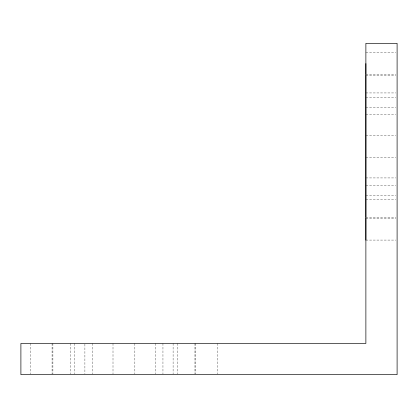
<?xml version="1.0" encoding="UTF-8"?>
<svg xmlns="http://www.w3.org/2000/svg" width="418" height="418" viewBox="0 0 418 418"><rect width="100%" height="100%" fill="white"/><g stroke="black" fill="none" stroke-linecap="round" stroke-linejoin="round"><path stroke-width="0.31" stroke-dasharray="2.09 1.57" d="M365.881 52.652L395.799 52.652M365.881 74.508L395.799 74.508M365.881 75.339L395.799 75.339M365.881 92.942L395.799 92.942M365.881 97.195L395.799 97.195M365.881 107.342L395.799 107.342M365.881 114.798L395.799 114.798M365.881 135.437L395.799 135.437M365.881 157.293L395.799 157.293M365.881 177.932L395.799 177.932M365.881 185.388L395.799 185.388M365.881 195.535L395.799 195.535M365.881 199.788L395.799 199.788M365.881 217.391L395.799 217.391M365.881 218.222L395.799 218.222M365.881 240.078L395.799 240.078M217.637 343.444L217.637 374.011M195.786 343.444L195.781 374.011M194.95 343.444L194.95 374.011M177.347 343.444L177.347 374.011M173.099 343.444L173.099 374.011M162.952 343.444L162.952 374.011M155.496 343.444L155.496 374.011M134.852 343.444L134.852 374.011M113.001 343.444L113.001 374.011M92.357 343.444L92.357 374.011M84.901 344.098L84.901 374.011M74.754 343.444L74.754 374.011M70.501 343.444L70.501 374.011M52.903 343.444L52.903 374.011M52.067 343.444L52.067 374.011M30.216 343.444L30.216 374.011"/><path stroke-width="0.63" d="M365.881 63.583L365.881 343.444L20.9 343.444L20.9 374.659L397.1 374.659L397.1 43.341L365.881 43.341L365.881 74.508M365.881 75.339L365.881 217.391M365.881 218.222L365.881 240.078"/></g></svg>
